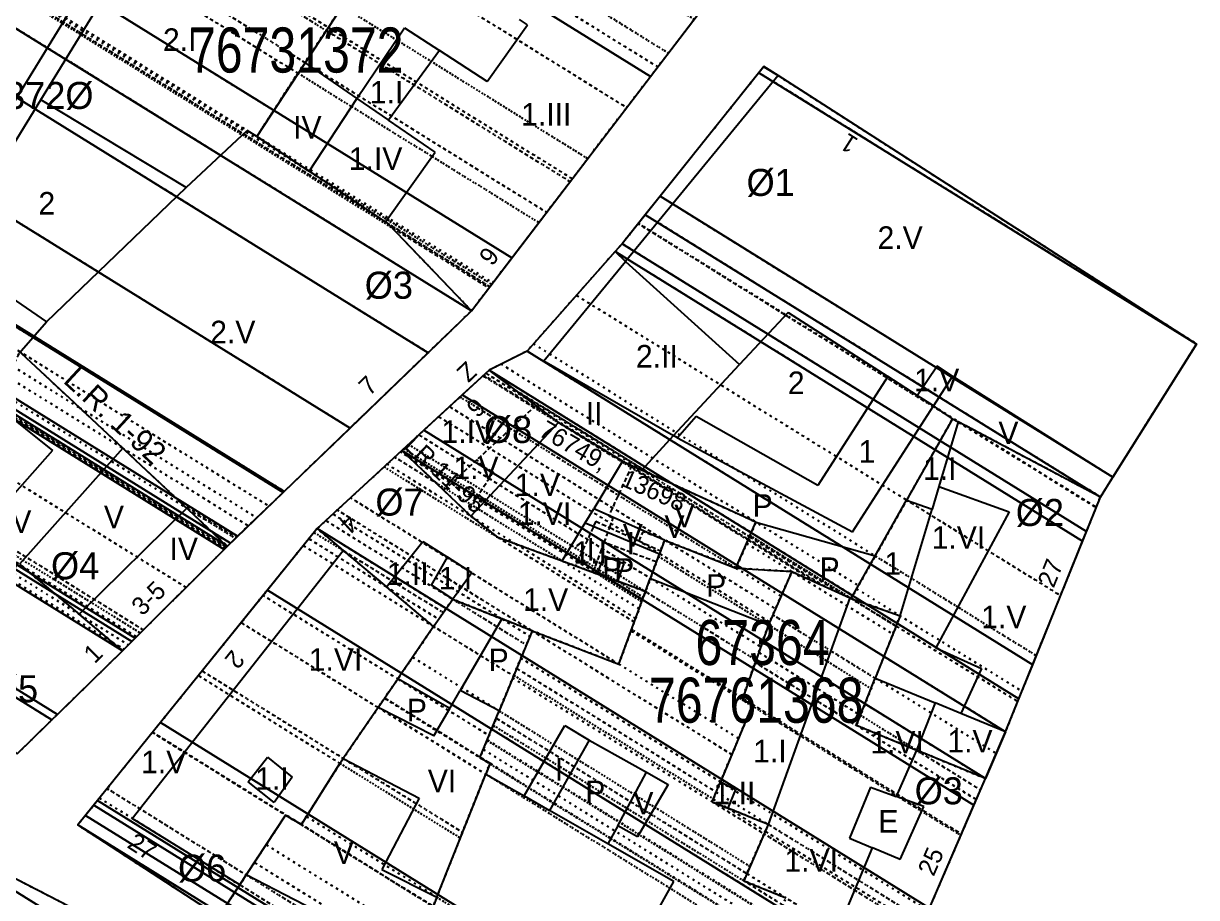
# Model space of a CAD drawing. Extents: x 676297 to 676945, y 613531 to 614154.
# Drawn here: x 676719.1 to 676784.1, y 613675.7 to 613724.2 of the extents above; entities that cross this region are included whole.
import ezdxf
from ezdxf.enums import TextEntityAlignment as Align

# ---------------------------------------------------------------- set-up
doc = ezdxf.new("R2010")
doc.units = 0
doc.header["$MEASUREMENT"] = 0
doc.linetypes.add('DOT', pattern=[0.25, 0, -0.25])
doc.linetypes.add('HIDDEN', pattern=[0.375, 0.25, -0.125])
doc.layers.get('0').update_dxf_attribs({"linetype": 'CONTINUOUS'})
for name, color, linetype in [('10', 7, 'CONTINUOUS'), ('11', 7, 'CONTINUOUS'), ('12', 7, 'CONTINUOUS'), ('13', 7, 'CONTINUOUS'), ('22', 7, 'CONTINUOUS'), ('25', 7, 'CONTINUOUS'), ('26', 7, 'CONTINUOUS'), ('27', 7, 'CONTINUOUS'), ('28', 7, 'CONTINUOUS'), ('31', 7, 'CONTINUOUS'), ('32', 7, 'CONTINUOUS'), ('34', 7, 'CONTINUOUS'), ('35', 7, 'CONTINUOUS'), ('36', 7, 'CONTINUOUS'), ('38', 7, 'CONTINUOUS'), ('62', 7, 'CONTINUOUS')]:
    doc.layers.add(name, color=color, linetype=linetype)
doc.styles.get("Standard").update_dxf_attribs({"font": 'txt', "height": 0.2})

msp = doc.modelspace()

# ---------------------------------------------------------------- linework, layer by layer
at = {"layer": '10', "color": 215, "linetype": 'CONTINUOUS'}
for p, q in [((676743.91, 613708.267), (676763.405, 613733.785)), ((676760.131, 613721.808), (676752.266, 613711.985)), ((676760.131, 613721.808), (676760.915, 613721.306)), ((676784.131, 613706.42), (676760.915, 613721.306)), ((676746.993, 613706.025), (676751.885, 613711.555)), ((676752.266, 613711.985), (676751.885, 613711.555)), ((676730.365, 613695.196), (676743.91, 613708.267)), ((676784.131, 613706.42), (676779.496, 613699.035)), ((676746.993, 613706.025), (676744.89, 613704.97)), ((676744.89, 613704.97), (676740.054, 613700.519)), ((676735.343, 613696.182), (676740.054, 613700.519)), ((676778.805, 613697.933), (676779.496, 613699.035)), ((676773.539, 613684.908), (676778.805, 613697.933)), ((676735.343, 613696.182), (676722.074, 613679.741)), ((676724.557, 613689.409), (676730.376, 613695.207)), ((676718.716, 613683.683), (676724.557, 613689.409)), ((676773.539, 613684.908), (676772.421, 613682.316)), ((676767.575, 613671.085), (676772.421, 613682.316)), ((676722.197, 613674.914), (676711.999, 613680.165)), ((676722.074, 613679.741), (676729.902, 613674.662))]:
    msp.add_line(p, q, dxfattribs=at)
at = {"layer": '11', "color": 215, "linetype": 'CONTINUOUS'}
for p, q in [((676736.74, 613725.149), (676734.3, 613721.428)), ((676734.301, 613721.428), (676732.008, 613717.93)), ((676732.008, 613717.93), (676734.907, 613716.003)), ((676734.907, 613716.003), (676739.277, 613713.099)), ((676739.333, 613713.04), (676743.91, 613708.267)), ((676718.939, 613705.913), (676721.888, 613703.154)), ((676748.731, 613702.064), (676744.89, 613704.97)), ((676721.888, 613703.154), (676725.886, 613699.41)), ((676752.291, 613699.92), (676748.731, 613702.064)), ((676770.6, 613702.278), (676768.051, 613697.757)), ((676770.6, 613702.278), (676770.915, 613702.111)), ((676778.805, 613697.933), (676770.915, 613702.111)), ((676740.054, 613700.519), (676743.879, 613696.873)), ((676752.291, 613699.92), (676753.367, 613699.429)), ((676725.886, 613699.41), (676728.513, 613696.95)), ((676759.688, 613696.542), (676753.367, 613699.429)), ((676766.309, 613694.667), (676768.051, 613697.757)), ((676728.513, 613696.95), (676730.364, 613695.195)), ((676743.879, 613696.873), (676745.353, 613695.704)), ((676758.584, 613693.991), (676759.688, 613696.542)), ((676735.343, 613696.182), (676736.798, 613694.961)), ((676745.353, 613695.704), (676748.942, 613694.386)), ((676754.621, 613695.547), (676754.341, 613694.79)), ((676754.621, 613695.547), (676758.584, 613693.991)), ((676736.798, 613694.961), (676739.193, 613692.951)), ((676753.833, 613693.416), (676754.341, 613694.79)), ((676764.981, 613692.311), (676766.309, 613694.667)), ((676718.841, 613694.2), (676722.144, 613691.431)), ((676748.942, 613694.386), (676750.879, 613693.674)), ((676758.584, 613693.991), (676761.685, 613693.798)), ((676750.879, 613693.674), (676752.007, 613693.26)), ((676753.564, 613692.688), (676752.007, 613693.26)), ((676753.564, 613692.688), (676753.832, 613693.416)), ((676761.685, 613693.798), (676760.385, 613690.844)), ((676761.685, 613693.798), (676764.903, 613692.346)), ((676741.812, 613690.754), (676739.193, 613692.951)), ((676752.076, 613688.666), (676753.564, 613692.688)), ((676741.812, 613690.754), (676742.869, 613692.261)), ((676742.869, 613692.261), (676745.593, 613691.179)), ((676764.981, 613692.311), (676764.903, 613692.346)), ((676764.981, 613692.311), (676767.692, 613691.341)), ((676724.557, 613689.409), (676722.144, 613691.431)), ((676767.692, 613691.341), (676766.306, 613687.877)), ((676741.812, 613690.754), (676739.819, 613687.843)), ((676747.277, 613690.51), (676745.593, 613691.179)), ((676760.385, 613690.844), (676758.918, 613686.689)), ((676747.277, 613690.51), (676745.448, 613686.069)), ((676747.277, 613690.51), (676752.076, 613688.666)), ((676738.733, 613686.257), (676739.819, 613687.843)), ((676765.262, 613685.27), (676766.306, 613687.877)), ((676738.733, 613686.257), (676736.799, 613683.433)), ((676744.38, 613683.475), (676745.448, 613686.069)), ((676759.508, 613686.418), (676757.726, 613682.136)), ((676758.918, 613686.689), (676759.508, 613686.418)), ((676765.262, 613685.27), (676768.597, 613683.894)), ((676744.38, 613683.475), (676744.941, 613683.162)), ((676772.421, 613682.316), (676768.597, 613683.894)), ((676734.477, 613679.769), (676736.612, 613683.16)), ((676736.612, 613683.16), (676736.799, 613683.433)), ((676744.941, 613683.162), (676744.704, 613682.566)), ((676741.987, 613675.736), (676744.704, 613682.566)), ((676757.264, 613681.027), (676757.726, 613682.136)), ((676757.264, 613681.027), (676758.138, 613680.675)), ((676733.601, 613680.29), (676731.422, 613676.975)), ((676733.601, 613680.29), (676734.477, 613679.769)), ((676760.376, 613679.775), (676758.138, 613680.675)), ((676760.376, 613679.775), (676759.014, 613676.648)), ((676731.054, 613676.415), (676731.422, 613676.975)), ((676729.902, 613674.662), (676731.054, 613676.415)), ((676759.014, 613676.648), (676761.348, 613675.698)), ((676741.987, 613675.736), (676741.041, 613673.36))]:
    msp.add_line(p, q, dxfattribs=at)
at = {"layer": '12', "color": 15, "linetype": 'CONTINUOUS'}
for p, q in [((676720.016, 613719.957), (676728.466, 613733.712)), ((676715.81, 613715.405), (676726.291, 613732.464)), ((676737.561, 613720.044), (676740.196, 613723.952)), ((676740.196, 613723.952), (676742.139, 613722.692)), ((676744.788, 613720.974), (676747.027, 613724.123)), ((676747.027, 613724.123), (676746.582, 613724.426)), ((676742.139, 613722.692), (676739.313, 613718.833)), ((676744.788, 613720.974), (676742.139, 613722.692)), ((676734.691, 613722.023), (676737.561, 613720.044)), ((676760.915, 613721.306), (676752.449, 613710.998)), ((676715.864, 613713.2), (676720.016, 613719.957)), ((676728.094, 613715.1), (676720.016, 613719.957)), ((676737.561, 613720.044), (676734.907, 613716.003)), ((676737.561, 613720.044), (676739.313, 613718.833)), ((676741.888, 613717.053), (676739.313, 613718.833)), ((676728.094, 613715.1), (676731.464, 613718.256)), ((676732.007, 613717.929), (676731.464, 613718.256)), ((676739.137, 613713.192), (676741.888, 613717.053)), ((676720.343, 613707.656), (676728.094, 613715.1)), ((676713.804, 613712.139), (676720.343, 613707.656)), ((676751.885, 613711.555), (676752.449, 613710.998)), ((676747.921, 613705.486), (676752.449, 613710.998)), ((676752.449, 613710.998), (676758.787, 613705.275)), ((676718.821, 613705.908), (676720.343, 613707.656)), ((676761.477, 613708.164), (676758.787, 613705.275)), ((676761.477, 613708.164), (676766.998, 613704.617)), ((676747.921, 613705.486), (676755.122, 613701.337)), ((676755.122, 613701.337), (676758.787, 613705.275)), ((676768.637, 613703.564), (676769.752, 613705.207)), ((676770.598, 613704.643), (676769.752, 613705.207)), ((676766.998, 613704.617), (676763.12, 613698.578)), ((676768.637, 613703.564), (676766.998, 613704.617)), ((676770.598, 613704.643), (676769.535, 613702.987)), ((676770.598, 613704.643), (676779.496, 613699.035)), ((676765.047, 613695.995), (676769.535, 613702.987)), ((676769.535, 613702.987), (676768.637, 613703.564)), ((676770.6, 613702.278), (676769.535, 613702.987)), ((676717.653, 613702.911), (676720.675, 613700.506)), ((676756.383, 613702.396), (676755.346, 613701.208)), ((676763.12, 613698.578), (676756.383, 613702.396)), ((676743.879, 613696.873), (676748.731, 613702.064)), ((676770.915, 613702.111), (676769.84, 613698.518)), ((676753.367, 613699.429), (676755.122, 613701.337)), ((676755.346, 613701.208), (676755.122, 613701.337)), ((676755.346, 613701.208), (676765.047, 613695.995)), ((676720.675, 613700.506), (676718.555, 613698.133)), ((676724.565, 613700.647), (676718.841, 613694.2)), ((676752.291, 613699.92), (676750.69, 613697.273)), ((676769.84, 613698.518), (676769.461, 613697.253)), ((676769.84, 613698.518), (676773.729, 613697.108)), ((676728.119, 613697.319), (676722.144, 613691.431)), ((676750.223, 613696.502), (676750.69, 613697.273)), ((676754.621, 613695.547), (676750.69, 613697.273)), ((676767.692, 613691.341), (676769.461, 613697.253)), ((676768.051, 613697.757), (676769.461, 613697.253)), ((676748.942, 613694.386), (676750.223, 613696.502)), ((676750.223, 613696.502), (676754.341, 613694.79)), ((676759.688, 613696.542), (676766.309, 613694.667)), ((676773.729, 613697.108), (676769.677, 613689.569)), ((676739.193, 613692.951), (676741.214, 613695.463)), ((676741.214, 613695.463), (676742.585, 613694.588)), ((676725.081, 613680.103), (676736.798, 613694.961)), ((676741.693, 613693.048), (676742.585, 613694.588)), ((676743.939, 613693.724), (676742.585, 613694.588)), ((676750.879, 613693.674), (676751.283, 613694.67)), ((676751.283, 613694.67), (676752.364, 613694.247)), ((676752.364, 613694.247), (676752.007, 613693.26)), ((676743.939, 613693.724), (676742.869, 613692.261)), ((676753.833, 613693.416), (676760.385, 613690.844)), ((676742.869, 613692.261), (676741.693, 613693.048)), ((676764.903, 613692.346), (676760.376, 613679.775)), ((676745.593, 613691.179), (676743.284, 613687.208)), ((676769.677, 613689.569), (676772.195, 613688.428)), ((676772.195, 613688.428), (676771.051, 613685.929)), ((676742.703, 613686.209), (676739.819, 613687.843)), ((676766.306, 613687.877), (676769.631, 613686.512)), ((676742.703, 613686.209), (676743.284, 613687.208)), ((676745.448, 613686.069), (676743.284, 613687.208)), ((676741.819, 613684.69), (676738.733, 613686.257)), ((676741.819, 613684.69), (676742.703, 613686.209)), ((676769.631, 613686.512), (676768.597, 613683.894)), ((676771.051, 613685.929), (676769.631, 613686.512)), ((676773.539, 613684.908), (676771.051, 613685.929)), ((676746.833, 613681.35), (676749.099, 613685.259)), ((676749.099, 613685.259), (676750.433, 613684.44)), ((676750.433, 613684.44), (676748.232, 613680.551)), ((676750.433, 613684.44), (676753.623, 613682.679)), ((676731.516, 613682.136), (676732.6, 613683.497)), ((676732.6, 613683.497), (676733.973, 613682.388)), ((676768.597, 613683.894), (676767.46, 613681.321)), ((676736.799, 613683.433), (676741.018, 613681.22)), ((676733.973, 613682.388), (676732.961, 613680.982)), ((676744.704, 613682.566), (676746.833, 613681.35)), ((676752.032, 613679.701), (676753.623, 613682.679)), ((676753.623, 613682.679), (676754.815, 613681.979)), ((676732.961, 613680.982), (676731.516, 613682.136)), ((676754.815, 613681.979), (676753.123, 613679.075)), ((676757.726, 613682.136), (676758.553, 613681.704)), ((676758.553, 613681.704), (676758.138, 613680.675)), ((676766.042, 613681.835), (676764.874, 613679.009)), ((676766.042, 613681.835), (676767.46, 613681.321)), ((676741.018, 613681.22), (676738.945, 613677.277)), ((676746.833, 613681.35), (676748.232, 613680.551)), ((676769.012, 613680.759), (676767.46, 613681.321)), ((676751.478, 613678.697), (676748.232, 613680.551)), ((676767.697, 613677.82), (676769.012, 613680.759)), ((676731.054, 613676.415), (676725.081, 613680.103)), ((676752.032, 613679.701), (676751.478, 613678.697)), ((676753.123, 613679.075), (676752.032, 613679.701)), ((676764.874, 613679.009), (676766.161, 613678.467)), ((676755.14, 613676.606), (676751.478, 613678.697)), ((676763.718, 613672.684), (676766.161, 613678.467)), ((676767.697, 613677.82), (676766.161, 613678.467)), ((676740.597, 613672.244), (676731.422, 613676.975)), ((676738.945, 613677.277), (676741.987, 613675.736)), ((676751.244, 613669.674), (676755.14, 613676.606))]:
    msp.add_line(p, q, dxfattribs=at)
at = {"layer": '32', "color": 215, "linetype": 'HIDDEN'}
msp.add_line((676730.932, 613695.761), (676730.376, 613695.207), dxfattribs=at)
at = {"layer": '34', "color": 15, "linetype": 'HIDDEN'}
for p, q in [((676747.484, 613703.008), (676744.214, 613699.998)), ((676744.214, 613699.998), (676742.375, 613698.306)), ((676744.552, 613699.631), (676744.214, 613699.998)), ((676745.124, 613699.321), (676743.678, 613697.064)), ((676744.552, 613699.631), (676745.124, 613699.321)), ((676752.806, 613699.685), (676751.529, 613696.885)), ((676750.809, 613696.587), (676749.679, 613694.108)), ((676750.809, 613696.587), (676751.577, 613696.237)), ((676751.529, 613696.885), (676751.774, 613696.773)), ((676751.577, 613696.237), (676751.774, 613696.773)), ((676751.271, 613695.404), (676751.577, 613696.237)), ((676751.577, 613696.237), (676753.204, 613695.496)), ((676753.204, 613695.496), (676753.439, 613696.01)), ((676754.621, 613695.547), (676753.439, 613696.01)), ((676750.664, 613693.753), (676751.271, 613695.404)), ((676754.172, 613694.332), (676751.271, 613695.404)), ((676753.204, 613695.496), (676754.401, 613694.951))]:
    msp.add_line(p, q, dxfattribs=at)

# ---------------------------------------------------------------- texts
at = {"layer": '13', "color": 15, "linetype": 'HIDDEN'}
for s, p in [('2.I', (676727.728, 613723.31)), ('2', (676720.354, 613714.234))]:
    msp.add_text(s, height=1.25, dxfattribs=at).set_placement(p, align=Align.MIDDLE)
at = {"layer": '13', "color": 15, "linetype": 'CONTINUOUS'}
for s, p in [('1.I', (676739.204, 613720.388)), ('1.III', (676748.06, 613719.162)), ('IV', (676734.808, 613718.438)), ('1.IV', (676738.592, 613716.7)), ('2.V', (676767.69, 613712.33)), ('2.V', (676730.672, 613707.094)), ('2.II', (676754.195, 613705.75)), ('1.V', (676769.715, 613704.425)), ('2 ', (676762.155, 613704.277)), ('II', (676750.72, 613702.571)), ('V', (676773.696, 613701.49)), ('1 ', (676766.081, 613700.462)), ('1.V', (676744.164, 613699.553)), ('1.I', (676769.887, 613699.505)), ('P', (676760.066, 613697.462)), ('1.V', (676718.245, 613696.565)), ('V', (676724.079, 613696.827)), ('1.VI', (676747.965, 613697.011)), ('V', (676755.724, 613696.878)), ('V', (676752.861, 613695.805)), ('1.VI', (676770.924, 613695.685)), ('IV', (676727.951, 613695.055)), ('I', (676750.526, 613695.03)), ('P', (676751.712, 613693.955)), ('P', (676763.779, 613693.955)), ('1 ', (676767.508, 613694.246)), ('1.II', (676740.374, 613693.679)), ('1.I', (676743.024, 613693.435)), ('P', (676757.488, 613693.026)), ('1.V', (676748.024, 613692.24)), ('1.V', (676773.441, 613691.281)), ('1.VI', (676736.373, 613688.921)), ('P', (676745.421, 613688.899)), ('P', (676740.883, 613686.114)), ('1.VI', (676767.519, 613684.336)), ('1.V', (676771.562, 613684.39)), ('1.I', (676760.468, 613683.843)), ('1.V', (676726.84, 613683.239)), ('1.I', (676732.844, 613682.32)), ('I', (676748.771, 613682.827)), ('VI', (676742.277, 613682.184)), ('P', (676750.784, 613681.574)), ('V', (676753.453, 613680.955)), ('1.II', (676758.496, 613681.517)), ('E', (676767.036, 613679.947)), ('V', (676736.834, 613678.209)), ('1.VI', (676762.755, 613677.778))]:
    msp.add_text(s, height=1.25, dxfattribs=at).set_placement(p, align=Align.MIDDLE)
at = {"layer": '22', "color": 7, "linetype": 'CONTINUOUS'}
for s, rotation, p in [('1', 147.40261, (676765.112, 613717.959)), ('9', 52.65884, (676745.283, 613710.986)), ('7', 44.12599, (676738.52, 613703.759)), ('6', 222.64235, (676743.823, 613703.263)), ('4', 222.64235, (676736.764, 613696.791)), ('27', 67.96757, (676776.485, 613693.53)), ('3-5', 44.12599, (676726.342, 613691.966)), ('1', 44.40876, (676723.27, 613688.908)), ('2', 231.15527, (676730.399, 613689.23)), ('27', 327.08527, (676725.377, 613678.122)), ('25', 66.52564, (676769.845, 613677.527))]:
    msp.add_text(s, height=1, rotation=rotation, dxfattribs=at).set_placement(p, align=Align.CENTER)
at = {"layer": '25', "color": 215, "linetype": 'CONTINUOUS', "width": 0.8}
msp.add_text('67364', height=2.5, dxfattribs=at).set_placement((676760.059, 613689.863), align=Align.MIDDLE)
at = {"layer": '26', "color": 215, "linetype": 'CONTINUOUS', "width": 0.8}
for s, p in [('76731372', (676734.191, 613722.727)), ('76761368', (676759.705, 613686.663))]:
    msp.add_text(s, height=2.5, dxfattribs=at).set_placement(p, align=Align.MIDDLE)
at = {"layer": '26', "color": 215, "linetype": 'CONTINUOUS'}
msp.add_text('O', height=0.1, dxfattribs=at).set_placement((676760.876, 613688.263), align=Align.MIDDLE)
at = {"layer": '27', "color": 215, "linetype": 'CONTINUOUS'}
for s, p in [('%%c1', (676760.508, 613715.384)), ('%%c3', (676739.327, 613709.682)), ('%%c8', (676745.94, 613701.681)), ('%%c7', (676739.92, 613697.654)), ('%%c2', (676775.443, 613697.076)), ('%%c4', (676721.925, 613694.122)), ('%%c5', (676718.535, 613687.301)), ('%%c3', (676769.831, 613681.64)), ('%%c6', (676728.971, 613677.353))]:
    msp.add_text(s, height=1.5, dxfattribs=at).set_placement(p, align=Align.MIDDLE)
at = {"layer": '28', "color": 215, "linetype": 'HIDDEN'}
msp.add_text('76723,1372%%c', height=1.5, dxfattribs=at).set_placement((676716.867, 613720.097), align=Align.MIDDLE)
at = {"layer": '31', "color": 15, "linetype": 'CONTINUOUS'}
for s, height, rotation, p in [('L.R. 1-92', 1.25, 317.11267, (676724.151, 613702.442)), ('LR 11-95', 1, 316.81443, (676742.461, 613699.192))]:
    msp.add_text(s, height=height, rotation=rotation, dxfattribs=at).set_placement(p, align=Align.MIDDLE)
at = {"layer": '35', "color": 15, "linetype": 'CONTINUOUS'}
for s, p in [('1.IV', (676743.735, 613701.563)), ('1.V', (676747.567, 613698.611)), ('V', (676755.177, 613696.288)), ('I', (676752.753, 613695.372)), ('1.I', (676750.499, 613694.856)), ('P', (676752.382, 613693.913))]:
    msp.add_text(s, height=1.25, dxfattribs=at).set_placement(p, align=Align.MIDDLE)
at = {"layer": '36', "color": 7, "linetype": 'CONTINUOUS'}
msp.add_text('Z', height=1, rotation=223.4212, dxfattribs=at).set_placement((676743.667, 613704.865), align=Align.MIDDLE)
at = {"layer": '38', "color": 215, "linetype": 'CONTINUOUS'}
for s, rotation, p in [('76749,', 329.92291, (676749.555, 613700.704)), ('13698', 336.09272, (676754.034, 613698.3))]:
    msp.add_text(s, height=1, rotation=rotation, dxfattribs=at).set_placement(p, align=Align.MIDDLE)

# ---------------------------------------------------------------- meshes
at = {"color": 7, "linetype": 'DOT'}
mesh = msp.add_polyface(dxfattribs=at)
corners = [(676743.91, 613708.267), (676744.879, 613709.535), (676739.489, 613712.877), (676744.926, 613709.597), (676739.277, 613713.099), (676744.929, 613709.601), (676739.137, 613713.192), (676745.027, 613709.729), (676734.907, 613716.003), (676745.094, 613709.817), (676732.008, 613717.93), (676747.643, 613713.153), (676734.275, 613721.441), (676748.079, 613713.724), (676734.671, 613722.037), (676749.378, 613715.424), (676735.851, 613723.811), (676728.072, 613728.634), (676749.501, 613715.586), (676735.963, 613723.98), (676729.164, 613728.195), (676728.167, 613728.813), (676750.357, 613716.706), (676736.74, 613725.149), (676728.827, 613730.055), (676752.521, 613719.538), (676730.494, 613733.195), (676754.242, 613721.791), (676731.82, 613735.693), (676754.827, 613722.557), (676732.271, 613736.542), (676756.261, 613724.434), (676732.979, 613738.869), (676758.323, 613727.132), (676733.996, 613742.215), (676762.222, 613732.237), (676735.92, 613748.544), (676763.405, 613733.785), (676756.663, 613737.965), (676763.405, 613733.785), (676762.152, 613735.166), (676763.545, 613734.302), (676763.167, 613734.648)]
mesh.append_faces([[corners[k] for k in face] for face in [(0, 0, 1, 2), (2, 1, 3, 4), (4, 3, 5, 6), (6, 5, 7, 8), (8, 7, 9, 10), (10, 9, 11, 12), (12, 11, 13, 14), (14, 13, 15, 16), (17, 17, 20, 21), (16, 15, 18, 19), (21, 20, 23, 24), (19, 18, 22, 23), (24, 22, 25, 26), (26, 25, 27, 28), (28, 27, 29, 30), (30, 29, 31, 32), (32, 31, 33, 34), (34, 33, 35, 36), (36, 35, 37, 38), (38, 39, 41, 40), (40, 41, 42, 42)]], dxfattribs={"vtx0": -1, "vtx2": -1, "color": 7})
mesh = msp.add_polyface(dxfattribs=at)
corners = [(676714.005, 613705.211), (676717.404, 613703.158), (676714.033, 613705.248), (676730.376, 613695.207), (676717.44, 613703.228), (676714.081, 613705.31), (676730.549, 613695.38), (676729.489, 613696.037), (676717.549, 613703.44), (676714.228, 613705.499), (676703.323, 613712.26), (676730.817, 613695.646), (676728.119, 613697.319), (676717.718, 613703.768), (676714.454, 613705.791), (676712.498, 613707.004), (676703.518, 613712.572), (676730.875, 613695.705), (676727.82, 613697.599), (676717.755, 613703.84), (676714.504, 613705.855), (676703.561, 613712.64), (676730.932, 613695.761), (676727.531, 613697.87), (676717.79, 613703.909), (676703.602, 613712.706), (676731.526, 613696.331), (676724.565, 613700.647), (676718.157, 613704.62), (676704.025, 613713.382), (676732.001, 613696.788), (676722.191, 613702.87), (676718.45, 613705.19), (676704.363, 613713.923), (676732.667, 613697.427), (676718.86, 613705.987), (676704.837, 613714.681), (676733.461, 613698.189), (676705.402, 613715.585), (676704.541, 613716.119), (676733.518, 613698.243), (676705.443, 613715.65), (676704.567, 613716.193), (676737.178, 613701.757), (676706.22, 613720.951), (676741.502, 613705.939), (676708.183, 613726.597), (676743.91, 613708.267), (676709.345, 613729.697), (676739.489, 613712.877), (676709.914, 613731.214), (676739.277, 613713.099), (676709.942, 613731.287), (676739.137, 613713.192), (676709.944, 613731.292), (676734.907, 613716.003), (676710.001, 613731.445), (676732.008, 613717.93), (676710.04, 613731.55), (676732.943, 613719.378), (676710.657, 613733.195), (676734.275, 613721.441), (676711.632, 613735.48), (676734.671, 613722.037), (676711.917, 613736.145), (676728.072, 613728.634), (676735.851, 613723.811), (676712.762, 613738.126), (676728.167, 613728.813), (676729.164, 613728.195), (676735.963, 613723.98), (676712.843, 613738.314), (676728.827, 613730.055), (676736.74, 613725.149), (676713.4, 613739.62), (676730.494, 613733.195), (676714.809, 613742.92), (676715.666, 613744.926), (676731.507, 613735.104), (676715.666, 613744.926), (676724.311, 613739.962), (676731.666, 613735.402), (676729.651, 613736.926), (676731.775, 613735.609), (676731.82, 613735.693)]
mesh.append_faces([[corners[k] for k in face] for face in [(0, 0, 1, 2), (2, 1, 4, 5), (5, 4, 8, 9), (3, 3, 6, 7), (10, 10, 15, 16), (9, 8, 13, 14), (7, 6, 11, 12), (16, 15, 20, 21), (14, 13, 19, 20), (12, 11, 17, 18), (21, 19, 24, 25), (18, 17, 22, 23), (25, 24, 28, 29), (23, 22, 26, 27), (29, 28, 32, 33), (27, 26, 30, 31), (33, 32, 35, 36), (31, 30, 34, 35), (36, 34, 37, 38), (39, 39, 41, 42), (38, 37, 40, 41), (42, 40, 43, 44), (44, 43, 45, 46), (46, 45, 47, 48), (48, 47, 49, 50), (50, 49, 51, 52), (52, 51, 53, 54), (54, 53, 55, 56), (56, 55, 57, 58), (58, 57, 59, 60), (60, 59, 61, 62), (62, 61, 63, 64), (64, 63, 66, 67), (67, 65, 68, 71), (65, 66, 70, 69), (71, 68, 72, 74), (69, 70, 73, 73), (74, 72, 75, 76), (76, 75, 78, 79), (77, 78, 81, 80), (80, 81, 83, 82), (82, 83, 84, 84)]], dxfattribs={"vtx0": -1, "vtx2": -1, "color": 7})
mesh = msp.add_polyface(dxfattribs=at)
corners = [(676758.584, 613693.991), (676759.174, 613695.355), (676761.685, 613693.798), (676748.731, 613702.064), (676759.254, 613695.54), (676763.074, 613693.171), (676748.268, 613702.414), (676752.291, 613699.92), (676759.276, 613695.589), (676763.448, 613693.002), (676746.978, 613703.39), (676753.367, 613699.429), (676759.336, 613695.728), (676764.492, 613692.531), (676746.47, 613703.774), (676753.792, 613699.235), (676759.36, 613695.783), (676764.903, 613692.346), (676746.372, 613703.848), (676753.874, 613699.198), (676759.364, 613695.794), (676764.981, 613692.311), (676744.89, 613704.97), (676755.114, 613698.631), (676759.433, 613695.953), (676765.066, 613692.461), (676745.556, 613705.304), (676759.688, 613696.542), (676765.378, 613693.014), (676746.993, 613706.025), (676766.051, 613694.209), (676747.346, 613706.424), (676766.309, 613694.667), (676749.728, 613709.117), (676768.051, 613697.757), (676751.885, 613711.555), (676769.628, 613700.554), (676752.266, 613711.985), (676769.906, 613701.048), (676753.154, 613713.094), (676770.6, 613702.278), (676753.169, 613713.113), (676770.915, 613702.111), (676753.551, 613713.59), (676778.805, 613697.933), (676754.37, 613714.613), (676779.496, 613699.035), (676759.859, 613721.469), (676784.131, 613706.42), (676760.122, 613721.797), (676760.915, 613721.306), (676760.131, 613721.808), (676760.131, 613721.808)]
mesh.append_faces([[corners[k] for k in face] for face in [(0, 0, 2, 1), (1, 2, 5, 4), (3, 3, 7, 6), (4, 5, 9, 8), (6, 7, 11, 10), (8, 9, 13, 12), (10, 11, 15, 14), (12, 13, 17, 16), (14, 15, 19, 18), (16, 17, 21, 20), (18, 19, 23, 22), (20, 21, 25, 24), (22, 23, 27, 26), (24, 25, 28, 27), (26, 28, 30, 29), (29, 30, 32, 31), (31, 32, 34, 33), (33, 34, 36, 35), (35, 36, 38, 37), (37, 38, 40, 39), (39, 40, 42, 41), (41, 42, 44, 43), (43, 44, 46, 45), (45, 46, 48, 47), (47, 48, 50, 49), (49, 50, 52, 51)]], dxfattribs={"vtx0": -1, "vtx2": -1, "color": 7})
mesh = msp.add_polyface(dxfattribs=at)
corners = [(676724.557, 613689.409), (676723.969, 613689.902), (676724.636, 613689.488), (676717.901, 613693.664), (676722.144, 613691.431), (676724.882, 613689.733), (676716.789, 613694.751), (676718.235, 613693.855), (676718.841, 613694.2), (676725.328, 613690.178), (676714.774, 613696.722), (676718.841, 613694.2), (676725.542, 613690.39), (676713.809, 613697.665), (676725.716, 613690.563), (676713.063, 613698.408), (676728.081, 613692.921), (676715.452, 613700.751), (676730.262, 613695.093), (676717.653, 613702.911), (676730.319, 613695.15), (676717.404, 613703.158), (676730.376, 613695.207), (676717.44, 613703.228), (676728.119, 613697.319), (676717.718, 613703.768), (676724.565, 613700.647), (676718.157, 613704.62), (676722.191, 613702.87), (676718.45, 613705.19), (676718.86, 613705.987)]
mesh.append_faces([[corners[k] for k in face] for face in [(0, 0, 2, 1), (3, 3, 7, 6), (1, 2, 5, 4), (6, 7, 8, 10), (4, 5, 9, 11), (10, 9, 12, 13), (13, 12, 14, 15), (15, 14, 16, 17), (17, 16, 18, 19), (19, 18, 20, 21), (21, 20, 22, 23), (23, 22, 24, 25), (25, 24, 26, 27), (27, 26, 28, 29), (29, 28, 30, 30)]], dxfattribs={"vtx0": -1, "vtx2": -1, "color": 7})
mesh = msp.add_polyface(dxfattribs=at)
corners = [(676745.353, 613695.704), (676746.362, 613695.333), (676743.879, 613696.873), (676748.942, 613694.386), (676741.922, 613698.738), (676750.879, 613693.674), (676740.454, 613700.137), (676751.406, 613693.48), (676740.054, 613700.519), (676752.007, 613693.26), (676740.153, 613700.61), (676753.564, 613692.688), (676740.408, 613700.845), (676753.833, 613693.416), (676740.989, 613701.379), (676754.341, 613694.79), (676742.085, 613702.389), (676754.621, 613695.547), (676742.689, 613702.945), (676758.584, 613693.991), (676743.274, 613703.483), (676748.731, 613702.064), (676759.254, 613695.54), (676744.549, 613704.657), (676748.731, 613702.064), (676752.291, 613699.92), (676759.276, 613695.589), (676744.591, 613704.694), (676748.268, 613702.414), (676753.367, 613699.429), (676759.336, 613695.728), (676744.705, 613704.8), (676746.978, 613703.39), (676755.114, 613698.631), (676759.433, 613695.953), (676744.89, 613704.97), (676759.688, 613696.542)]
mesh.append_faces([[corners[k] for k in face] for face in [(0, 0, 1, 2), (2, 1, 3, 4), (4, 3, 5, 6), (6, 5, 7, 8), (8, 7, 9, 10), (10, 9, 11, 12), (12, 11, 13, 14), (14, 13, 15, 16), (16, 15, 17, 18), (18, 17, 19, 20), (20, 19, 22, 23), (23, 21, 28, 27), (24, 22, 26, 25), (27, 28, 32, 31), (25, 26, 30, 29), (31, 32, 35, 35), (29, 30, 34, 33), (33, 34, 36, 36)]], dxfattribs={"vtx0": -1, "vtx2": -1, "color": 7})
mesh = msp.add_polyface(dxfattribs=at)
corners = [(676765.262, 613685.27), (676768.597, 613683.894), (676765.484, 613685.824), (676772.421, 613682.316), (676765.738, 613686.459), (676773.023, 613683.712), (676766.306, 613687.877), (676773.539, 613684.908), (676766.792, 613689.091), (676774.217, 613686.585), (676767.464, 613690.771), (676764.981, 613692.311), (676774.447, 613687.153), (676767.692, 613691.341), (676765.278, 613692.838), (676775.245, 613689.127), (676766.309, 613694.667), (676776.593, 613692.461), (676768.051, 613697.757), (676778.565, 613697.34), (676770.6, 613702.278), (676778.574, 613697.362), (676770.915, 613702.111), (676778.805, 613697.933), (676778.805, 613697.933)]
mesh.append_faces([[corners[k] for k in face] for face in [(0, 0, 1, 2), (2, 1, 3, 4), (4, 3, 5, 6), (6, 5, 7, 8), (8, 7, 9, 10), (11, 11, 13, 14), (10, 9, 12, 13), (14, 12, 15, 16), (16, 15, 17, 18), (18, 17, 19, 20), (20, 19, 21, 22), (22, 21, 24, 23)]], dxfattribs={"vtx0": -1, "vtx2": -1, "color": 7})
mesh = msp.add_polyface(dxfattribs=at)
corners = [(676741.812, 613690.754), (676742.092, 613691.153), (676739.193, 613692.951), (676742.349, 613691.519), (676736.798, 613694.961), (676742.505, 613691.742), (676735.343, 613696.182), (676742.869, 613692.261), (676735.827, 613696.627), (676745.593, 613691.179), (676736.221, 613696.99), (676747.277, 613690.51), (676736.464, 613697.214), (676752.076, 613688.666), (676737.198, 613697.89), (676745.353, 613695.704), (676752.94, 613691), (676739.061, 613699.605), (676743.879, 613696.873), (676746.362, 613695.333), (676753.016, 613691.208), (676739.227, 613699.757), (676741.922, 613698.738), (676748.942, 613694.386), (676753.213, 613691.738), (676739.65, 613700.147), (676740.454, 613700.137), (676750.879, 613693.674), (676753.36, 613692.136), (676739.967, 613700.439), (676740.054, 613700.519), (676751.406, 613693.48), (676753.4, 613692.244), (676740.054, 613700.519), (676752.007, 613693.26), (676753.446, 613692.368), (676753.564, 613692.688)]
mesh.append_faces([[corners[k] for k in face] for face in [(0, 0, 1, 2), (2, 1, 3, 4), (4, 3, 5, 6), (6, 5, 7, 8), (8, 7, 9, 10), (10, 9, 11, 12), (12, 11, 13, 14), (14, 13, 16, 17), (17, 15, 18, 21), (15, 16, 20, 19), (21, 18, 22, 25), (19, 20, 24, 23), (25, 22, 26, 29), (23, 24, 28, 27), (29, 26, 33, 30), (27, 28, 32, 31), (31, 32, 35, 34), (34, 35, 36, 36)]], dxfattribs={"vtx0": -1, "vtx2": -1, "color": 7})
mesh = msp.add_polyface(dxfattribs=at)
corners = [(676718.716, 613683.683), (676720.635, 613685.565), (676709.856, 613692.248), (676724.557, 613689.409), (676713.009, 613696.569), (676724.557, 613689.409), (676713.073, 613696.657), (676717.901, 613693.664), (676723.969, 613689.902), (676713.273, 613696.931), (676716.789, 613694.751), (676718.235, 613693.855), (676722.144, 613691.431), (676713.636, 613697.427), (676714.774, 613696.722), (676718.841, 613694.2), (676713.809, 613697.665)]
mesh.append_faces([[corners[k] for k in face] for face in [(0, 0, 1, 2), (2, 1, 3, 4), (4, 5, 8, 6), (6, 7, 10, 9), (7, 8, 12, 11), (9, 10, 14, 13), (11, 12, 15, 15), (13, 14, 16, 16)]], dxfattribs={"vtx0": -1, "vtx2": -1, "color": 7})
mesh = msp.add_polyface(dxfattribs=at)
corners = [(676729.902, 613674.662), (676730.007, 613674.822), (676722.074, 613679.741), (676731.054, 613676.415), (676723.28, 613681.235), (676731.422, 613676.975), (676723.704, 613681.76), (676733.601, 613680.29), (676726.214, 613684.87), (676733.601, 613680.29), (676726.226, 613684.885), (676734.477, 613679.769), (676728.762, 613688.027), (676736.612, 613683.16), (676728.971, 613688.287), (676736.799, 613683.433), (676731.135, 613690.968), (676738.733, 613686.257), (676732.35, 613692.474), (676739.819, 613687.843), (676734.581, 613695.237), (676741.812, 613690.754), (676734.889, 613695.619), (676739.193, 613692.951), (676735.171, 613695.969), (676736.798, 613694.961), (676735.343, 613696.182)]
mesh.append_faces([[corners[k] for k in face] for face in [(0, 0, 1, 2), (2, 1, 3, 4), (4, 3, 5, 6), (6, 5, 7, 8), (8, 9, 11, 10), (10, 11, 13, 12), (12, 13, 15, 14), (14, 15, 17, 16), (16, 17, 19, 18), (18, 19, 21, 20), (20, 21, 23, 22), (22, 23, 25, 24), (24, 25, 26, 26)]], dxfattribs={"vtx0": -1, "vtx2": -1, "color": 7})
mesh = msp.add_polyface(dxfattribs=at)
corners = [(676739.581, 613669.69), (676760.645, 613657.483), (676739.853, 613670.374), (676761.07, 613657.601), (676739.975, 613670.68), (676761.794, 613659.102), (676740.597, 613672.244), (676762.311, 613660.173), (676741.041, 613673.36), (676763.411, 613662.453), (676741.987, 613675.736), (676763.476, 613662.588), (676742.043, 613675.877), (676763.476, 613662.588), (676744.704, 613682.566), (676766.573, 613669.007), (676744.93, 613683.134), (676744.38, 613683.475), (676766.836, 613669.552), (676744.941, 613683.162), (676744.391, 613683.503), (676766.849, 613669.579), (676744.569, 613683.934), (676760.692, 613673.938), (676767.05, 613669.996), (676744.773, 613684.43), (676760.88, 613674.443), (676763.718, 613672.684), (676767.281, 613670.475), (676744.789, 613684.467), (676760.895, 613674.482), (676763.947, 613672.589), (676767.298, 613670.511), (676745.033, 613685.061), (676761.12, 613675.087), (676767.575, 613671.085), (676745.117, 613685.264), (676759.014, 613676.648), (676761.197, 613675.294), (676745.28, 613685.66), (676759.184, 613677.039), (676761.348, 613675.698), (676745.448, 613686.069), (676759.36, 613677.443), (676746.197, 613687.888), (676757.264, 613681.027), (676760.144, 613679.242), (676746.26, 613688.04), (676757.327, 613681.178), (676758.138, 613680.675), (676760.209, 613679.391), (676746.42, 613688.428), (676757.488, 613681.565), (676760.376, 613679.775), (676746.655, 613689), (676757.726, 613682.136), (676747.277, 613690.51), (676758.353, 613683.643), (676752.076, 613688.666), (676758.727, 613684.542), (676752.758, 613690.508), (676758.918, 613686.689), (676759.477, 613686.343), (676752.786, 613690.586), (676758.945, 613686.767), (676759.508, 613686.418), (676753.564, 613692.688), (676759.694, 613688.887), (676753.833, 613693.416), (676759.953, 613689.621), (676754.281, 613694.628), (676760.385, 613690.844), (676754.341, 613694.79), (676760.454, 613691), (676754.621, 613695.547), (676760.775, 613691.731), (676758.584, 613693.991), (676761.087, 613692.439), (676761.685, 613693.798)]
mesh.append_faces([[corners[k] for k in face] for face in [(0, 0, 1, 2), (2, 1, 3, 4), (4, 3, 5, 6), (6, 5, 7, 8), (8, 7, 9, 10), (10, 9, 11, 12), (12, 13, 15, 14), (14, 15, 18, 16), (17, 17, 19, 20), (16, 18, 21, 19), (20, 21, 24, 22), (22, 23, 26, 25), (23, 24, 28, 27), (25, 26, 30, 29), (27, 28, 32, 31), (29, 30, 34, 33), (31, 32, 35, 35), (33, 34, 38, 36), (36, 37, 40, 39), (37, 38, 41, 41), (39, 40, 43, 42), (42, 43, 46, 44), (44, 45, 48, 47), (45, 46, 50, 49), (47, 48, 52, 51), (49, 50, 53, 53), (51, 52, 55, 54), (54, 55, 57, 56), (56, 57, 59, 58), (58, 59, 62, 60), (60, 61, 64, 63), (61, 62, 65, 65), (63, 64, 67, 66), (66, 67, 69, 68), (68, 69, 71, 70), (70, 71, 73, 72), (72, 73, 75, 74), (74, 75, 77, 76), (76, 77, 78, 78)]], dxfattribs={"vtx0": -1, "vtx2": -1, "color": 7})
mesh = msp.add_polyface(dxfattribs=at)
corners = [(676760.692, 613673.938), (676763.718, 613672.684), (676760.88, 613674.443), (676763.947, 613672.589), (676760.895, 613674.482), (676767.575, 613671.085), (676761.12, 613675.087), (676767.662, 613671.286), (676761.197, 613675.294), (676759.014, 613676.648), (676767.831, 613671.678), (676761.348, 613675.698), (676759.184, 613677.039), (676768.783, 613673.885), (676760.144, 613679.242), (676757.264, 613681.027), (676768.848, 613674.035), (676760.209, 613679.391), (676758.138, 613680.675), (676757.327, 613681.178), (676769.014, 613674.42), (676760.376, 613679.775), (676757.488, 613681.565), (676769.258, 613674.986), (676757.726, 613682.136), (676771.06, 613679.161), (676759.477, 613686.343), (676758.918, 613686.689), (676771.092, 613679.236), (676759.508, 613686.418), (676758.945, 613686.767), (676771.916, 613681.145), (676759.646, 613688.752), (676765.262, 613685.27), (676772.151, 613681.69), (676759.847, 613689.319), (676765.484, 613685.824), (676768.597, 613683.894), (676772.421, 613682.316), (676760.076, 613689.97), (676765.738, 613686.459), (676772.421, 613682.316), (676760.385, 613690.844), (676766.08, 613687.313), (676760.628, 613691.397), (676766.306, 613687.877), (676761.685, 613693.798), (676767.286, 613690.326), (676764.903, 613692.346), (676767.46, 613690.761), (676764.981, 613692.311), (676767.464, 613690.771), (676767.692, 613691.341)]
mesh.append_faces([[corners[k] for k in face] for face in [(0, 0, 1, 2), (2, 1, 3, 4), (4, 3, 5, 6), (6, 5, 7, 8), (9, 9, 11, 12), (8, 7, 10, 11), (12, 10, 13, 14), (15, 15, 18, 19), (14, 13, 16, 17), (19, 18, 21, 22), (17, 16, 20, 21), (22, 20, 23, 24), (24, 23, 25, 26), (27, 27, 29, 30), (26, 25, 28, 29), (30, 28, 31, 32), (32, 33, 36, 35), (33, 31, 34, 37), (35, 36, 40, 39), (37, 34, 41, 38), (39, 40, 43, 42), (42, 43, 45, 44), (44, 45, 47, 46), (46, 47, 49, 48), (48, 49, 51, 50), (50, 51, 52, 52)]], dxfattribs={"vtx0": -1, "vtx2": -1, "color": 7})
mesh = msp.add_polyface(dxfattribs=at)
corners = [(676729.902, 613674.662), (676739.581, 613669.69), (676730.382, 613675.393), (676740.04, 613670.844), (676731.054, 613676.415), (676740.291, 613671.476), (676731.422, 613676.975), (676740.597, 613672.244), (676731.869, 613677.655), (676741.041, 613673.36), (676732.519, 613678.644), (676741.781, 613675.218), (676733.601, 613680.29), (676741.788, 613675.236), (676734.477, 613679.769), (676741.987, 613675.736), (676734.759, 613680.217), (676741.987, 613675.736), (676736.612, 613683.16), (676743.293, 613679.018), (676736.799, 613683.433), (676743.417, 613679.33), (676738.733, 613686.257), (676744.7, 613682.557), (676738.738, 613686.265), (676744.704, 613682.566), (676739.079, 613686.762), (676744.38, 613683.475), (676744.93, 613683.134), (676739.095, 613686.786), (676744.391, 613683.503), (676744.941, 613683.162), (676739.819, 613687.843), (676744.885, 613684.702), (676740.644, 613689.048), (676745.448, 613686.069), (676741.812, 613690.754), (676746.245, 613688.005), (676742.869, 613692.261), (676746.955, 613689.728), (676745.593, 613691.179), (676747.154, 613690.211), (676747.277, 613690.51)]
mesh.append_faces([[corners[k] for k in face] for face in [(0, 0, 1, 2), (2, 1, 3, 4), (4, 3, 5, 6), (6, 5, 7, 8), (8, 7, 9, 10), (10, 9, 11, 12), (12, 11, 13, 14), (14, 13, 15, 16), (16, 17, 19, 18), (18, 19, 21, 20), (20, 21, 23, 22), (22, 23, 25, 24), (24, 25, 28, 26), (26, 27, 30, 29), (27, 28, 31, 31), (29, 30, 33, 32), (32, 33, 35, 34), (34, 35, 37, 36), (36, 37, 39, 38), (38, 39, 41, 40), (40, 41, 42, 42)]], dxfattribs={"vtx0": -1, "vtx2": -1, "color": 7})
mesh = msp.add_polyface(dxfattribs=at)
corners = [(676700.966, 613665.13), (676701.127, 613665.491), (676703.713, 613663.888), (676701.436, 613666.183), (676708.978, 613661.507), (676701.668, 613666.702), (676712.931, 613659.719), (676702.117, 613667.709), (676713.807, 613660.461), (676702.526, 613668.623), (676714.276, 613661.338), (676705.526, 613675.344), (676717.953, 613667.639), (676705.526, 613675.344), (676718.162, 613667.998), (676708.966, 613673.7), (676721.738, 613674.127), (676711.999, 613680.165), (676722.197, 613674.914)]
mesh.append_faces([[corners[k] for k in face] for face in [(0, 0, 2, 1), (1, 2, 4, 3), (3, 4, 6, 5), (5, 6, 8, 7), (7, 8, 10, 9), (9, 10, 12, 11), (13, 12, 14, 15), (15, 14, 16, 17), (17, 16, 18, 18)]], dxfattribs={"vtx0": -1, "vtx2": -1, "color": 7})
at = {"layer": '62', "color": 7, "linetype": 'CONTINUOUS'}
mesh = msp.add_polyface(dxfattribs=at)
corners = [(676698.54, 613690.95), (676703.715, 613687.9), (676698.6, 613691.071), (676703.842, 613688.055), (676698.688, 613691.25), (676704.269, 613688.576), (676693.486, 613695.261), (676704.272, 613688.579), (676693.357, 613695.346), (676706.402, 613691.178), (676695.029, 613698.229), (676718.716, 613683.683), (676706.478, 613691.271), (676695.089, 613698.332), (676720.635, 613685.565), (676709.856, 613692.248), (676708.148, 613693.307), (676696.399, 613700.592), (676720.946, 613685.869), (676708.418, 613693.637), (676696.611, 613700.958), (676724.557, 613689.409), (676699.075, 613705.208), (676725.069, 613689.919), (676699.428, 613705.816), (676725.254, 613690.104), (676699.556, 613706.037), (676730.188, 613695.02), (676703.06, 613711.84), (676730.376, 613695.207), (676703.197, 613712.058), (676730.549, 613695.38), (676703.323, 613712.26), (676730.932, 613695.761), (676703.602, 613712.706), (676733.461, 613698.189), (676705.402, 613715.585), (676704.541, 613716.119), (676733.518, 613698.243), (676705.443, 613715.65), (676704.567, 613716.193), (676737.178, 613701.757), (676706.22, 613720.951), (676741.502, 613705.939), (676708.183, 613726.597), (676743.91, 613708.267), (676709.345, 613729.697), (676746.145, 613711.192), (676710.657, 613733.195), (676753.836, 613721.26), (676715.666, 613744.926), (676760.823, 613730.405), (676721.24, 613754.947), (676762.222, 613732.237), (676735.92, 613748.544), (676763.405, 613733.785), (676756.663, 613737.965), (676763.405, 613733.785), (676762.152, 613735.166), (676763.545, 613734.302), (676763.167, 613734.648)]
mesh.append_faces([[corners[k] for k in face] for face in [(0, 0, 1, 2), (2, 1, 3, 4), (4, 3, 5, 6), (6, 5, 7, 8), (8, 7, 9, 10), (10, 9, 12, 13), (13, 12, 16, 17), (11, 11, 14, 15), (17, 16, 19, 20), (15, 14, 18, 19), (20, 18, 21, 22), (22, 21, 23, 24), (24, 23, 25, 26), (26, 25, 27, 28), (28, 27, 29, 30), (30, 29, 31, 32), (32, 31, 33, 34), (34, 33, 35, 36), (37, 37, 39, 40), (36, 35, 38, 39), (40, 38, 41, 42), (42, 41, 43, 44), (44, 43, 45, 46), (46, 45, 47, 48), (48, 47, 49, 50), (50, 49, 51, 52), (52, 51, 53, 54), (54, 53, 55, 56), (56, 57, 59, 58), (58, 59, 60, 60)]], dxfattribs={"vtx0": -1, "vtx2": -1, "color": 7})
mesh = msp.add_polyface(dxfattribs=at)
corners = [(676729.902, 613674.662), (676732.024, 613673.572), (676722.074, 613679.741), (676739.581, 613669.69), (676722.506, 613680.276), (676760.645, 613657.483), (676722.965, 613680.845), (676761.07, 613657.601), (676723.17, 613681.099), (676763.476, 613662.588), (676726.655, 613685.417), (676767.575, 613671.085), (676732.593, 613692.774), (676769.316, 613675.119), (676735.343, 613696.182), (676771.786, 613680.845), (676740.054, 613700.519), (676772.421, 613682.316), (676741.265, 613701.633), (676773.539, 613684.908), (676743.397, 613703.596), (676774.282, 613686.747), (676744.89, 613704.97), (676775.045, 613688.633), (676746.993, 613706.025), (676777.813, 613695.479), (676751.885, 613711.555), (676778.028, 613696.012), (676752.266, 613711.985), (676778.805, 613697.933), (676753.551, 613713.59), (676778.805, 613697.933), (676754.37, 613714.613), (676779.496, 613699.035), (676759.859, 613721.469), (676784.131, 613706.42), (676760.122, 613721.797), (676760.915, 613721.306), (676760.131, 613721.808)]
mesh.append_faces([[corners[k] for k in face] for face in [(0, 0, 1, 2), (2, 1, 3, 4), (4, 3, 5, 6), (6, 5, 7, 8), (8, 7, 9, 10), (10, 9, 11, 12), (12, 11, 13, 14), (14, 13, 15, 16), (16, 15, 17, 18), (18, 17, 19, 20), (20, 19, 21, 22), (22, 21, 23, 24), (24, 23, 25, 26), (26, 25, 27, 28), (28, 27, 29, 30), (30, 31, 33, 32), (32, 33, 35, 34), (34, 35, 37, 36), (36, 37, 38, 38)]], dxfattribs={"vtx0": -1, "vtx2": -1, "color": 7})
mesh = msp.add_polyface(dxfattribs=at)
corners = [(676712.924, 613604.885), (676713.234, 613604.811), (676712.237, 613605.429), (676713.501, 613604.904), (676710.735, 613606.619), (676714.168, 613605.505), (676704.842, 613611.287), (676714.488, 613605.794), (676702.018, 613613.525), (676714.815, 613606.088), (676699.085, 613615.841), (676715.384, 613606.602), (676693.965, 613619.882), (676715.792, 613606.969), (676690.308, 613622.769), (676716.221, 613607.356), (676685.623, 613626.327), (676717.878, 613608.85), (676684.844, 613629.331), (676725.849, 613616.035), (676689.145, 613638.792), (676728.647, 613618.558), (676690.64, 613642.123), (676728.057, 613619.357), (676690.792, 613642.462), (676728.129, 613619.426), (676690.832, 613642.55), (676732.893, 613623.997), (676693.474, 613648.437), (676741.062, 613631.837), (676698.005, 613658.533), (676746.401, 613636.96), (676700.966, 613665.13), (676747.768, 613638.272), (676701.721, 613666.821), (676752.615, 613646.149), (676705.526, 613675.344), (676752.832, 613646.503), (676708.966, 613673.7), (676756.55, 613652.543), (676711.999, 613680.165), (676757.027, 613653.319), (676722.197, 613674.914), (676757.108, 613653.451), (676726.93, 613672.162), (676757.147, 613653.514), (676729.161, 613670.865), (676757.232, 613653.652), (676734.093, 613667.998), (676757.389, 613653.908), (676745.95, 613661), (676757.527, 613654.132), (676757.527, 613654.132)]
mesh.append_faces([[corners[k] for k in face] for face in [(0, 0, 1, 2), (2, 1, 3, 4), (4, 3, 5, 6), (6, 5, 7, 8), (8, 7, 9, 10), (10, 9, 11, 12), (12, 11, 13, 14), (14, 13, 15, 16), (16, 15, 17, 18), (18, 17, 19, 20), (20, 19, 21, 22), (22, 21, 23, 24), (24, 23, 25, 26), (26, 25, 27, 28), (28, 27, 29, 30), (30, 29, 31, 32), (32, 31, 33, 34), (34, 33, 35, 36), (36, 35, 37, 38), (38, 37, 39, 40), (40, 39, 41, 42), (42, 41, 43, 44), (44, 43, 45, 46), (46, 45, 47, 48), (48, 47, 49, 50), (50, 49, 52, 51)]], dxfattribs={"vtx0": -1, "vtx2": -1, "color": 7})

doc.saveas('drawing.dxf')
